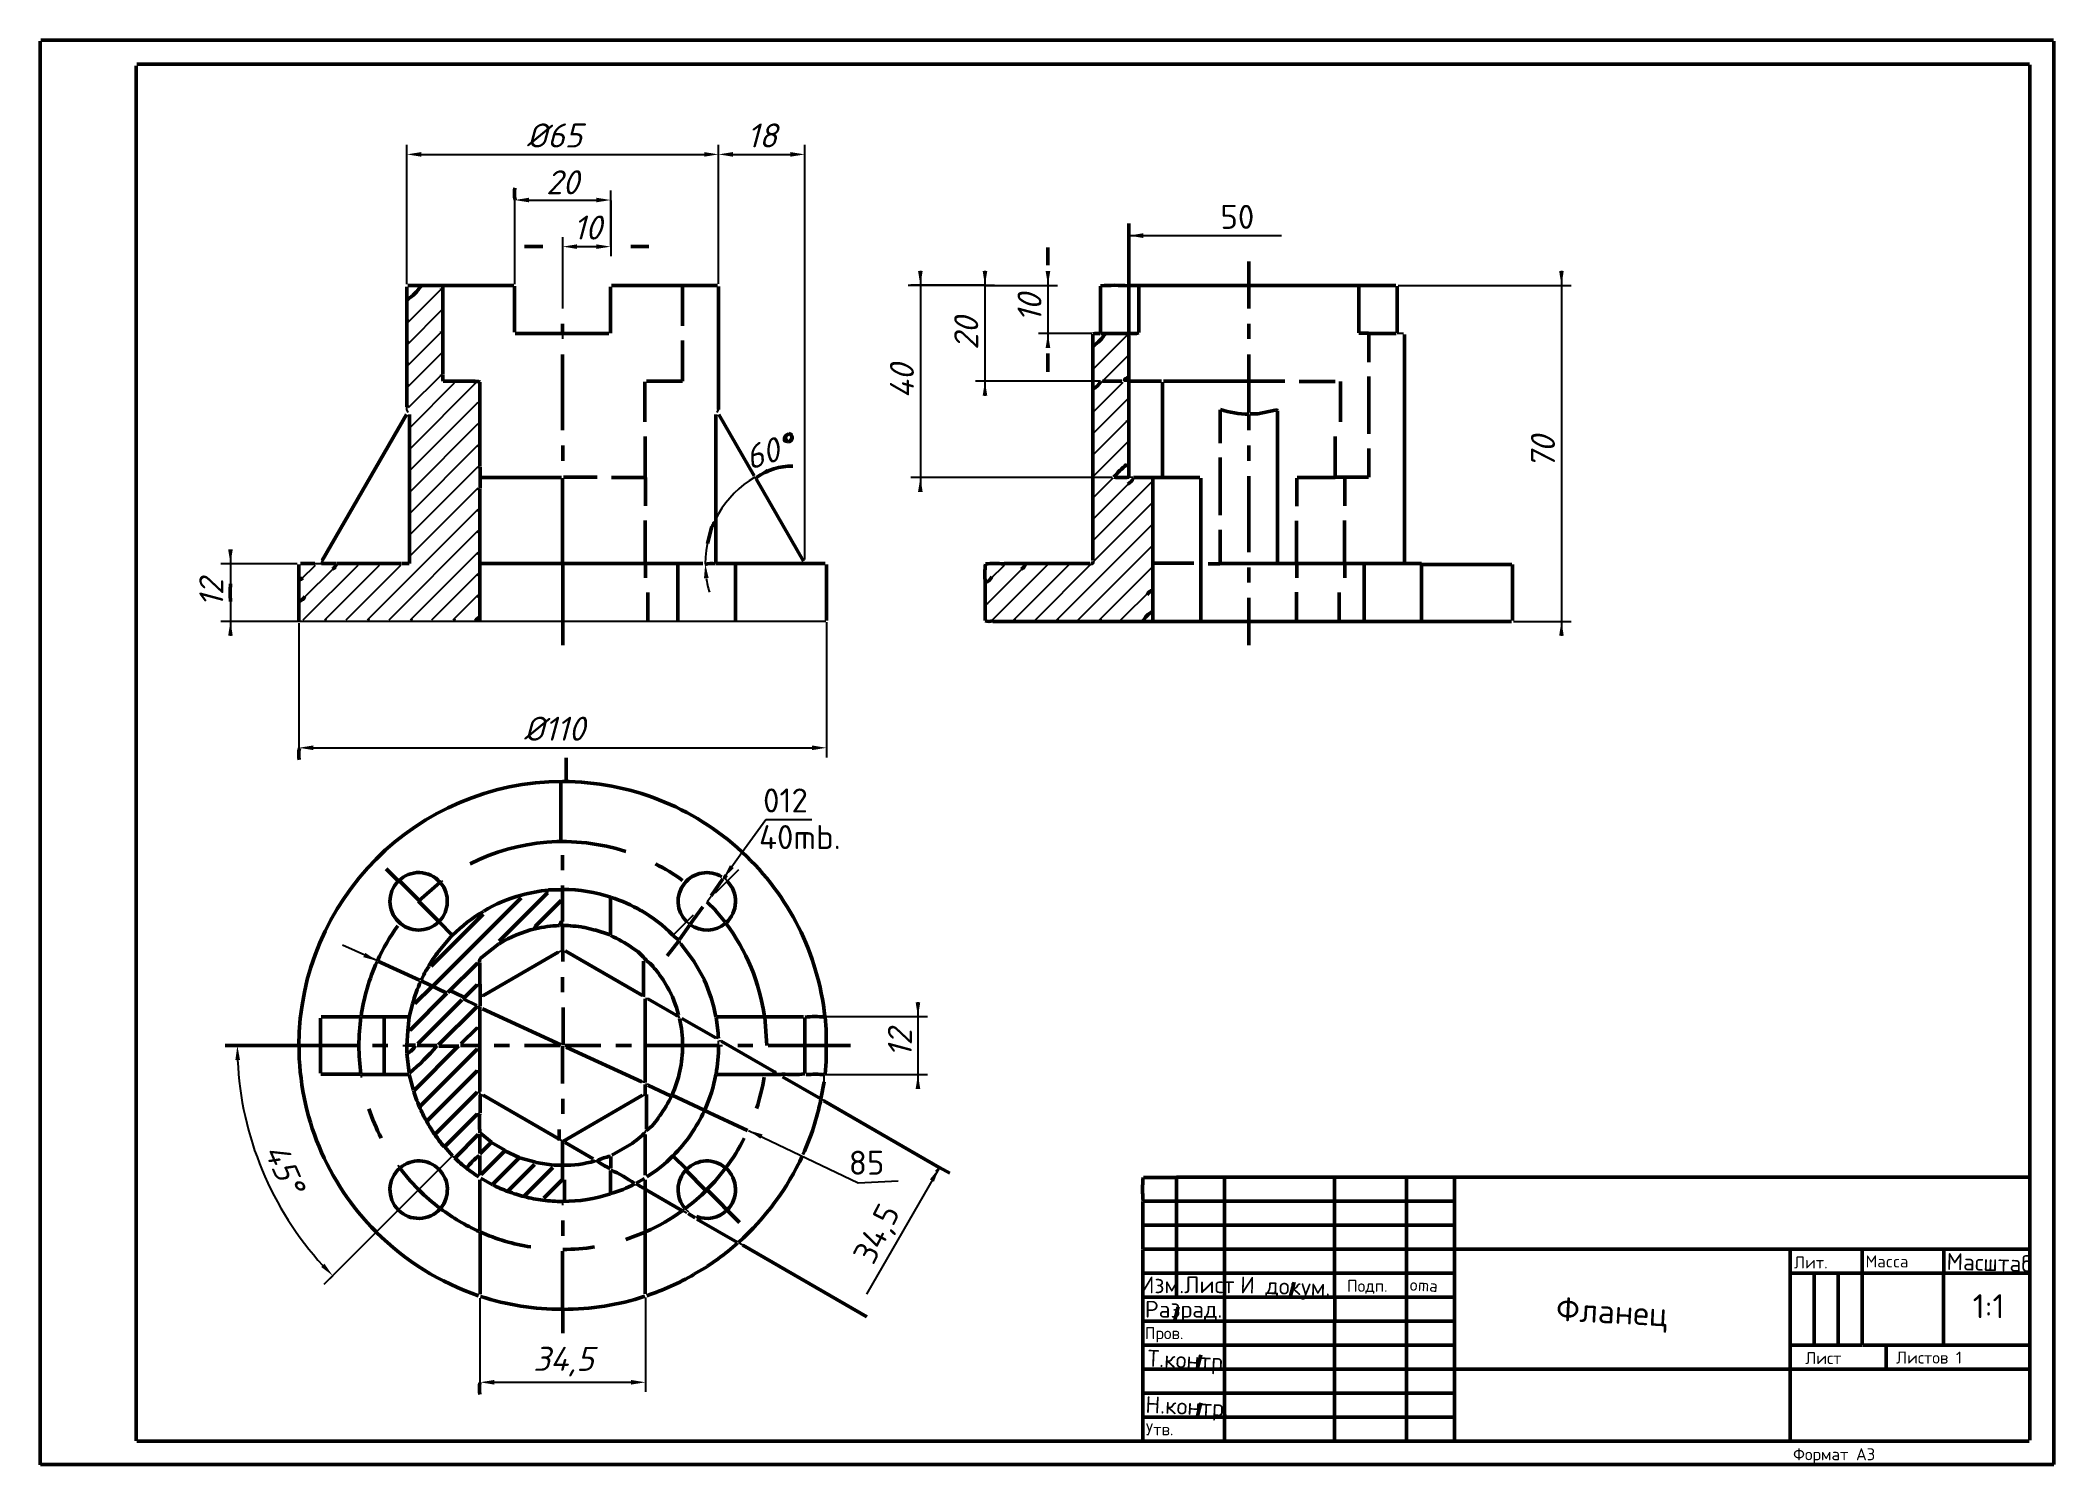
# Model space of a CAD drawing. Header units: millimetres. Extents: x 0 to 420, y 0 to 297.
import ezdxf

# ---------------------------------------------------------------- set-up
doc = ezdxf.new("R2010")
doc.units = ezdxf.units.MM
for name, color, linetype, lineweight in [('DIMS', 4, 'Continuous', 25), ('MAIN', 7, 'Continuous', 50), ('TEXT', 7, 'Continuous', 25), ('THIN', 3, 'Continuous', 25)]:
    doc.layers.add(name, color=color, linetype=linetype, lineweight=lineweight)
doc.styles.add('ESKD', font='isocpeur.ttf', dxfattribs={"oblique": 15})
doc.dimstyles.new('ESKD', dxfattribs={"dimtxt": 5, "dimasz": 3, "dimexe": 2, "dimexo": 0, "dimgap": 1, "dimtad": 1, "dimtxsty": 'ESKD', "dimcen": 2.5, "dimclrd": 256, "dimclre": 256, "dimclrt": 256, "dimadec": 0, "dimazin": 3, "dimtfac": 1, "dimtmove": 0, "dimatfit": 3, "dimlwd": 25, "dimlwe": 25})

# ---------------------------------------------------------------- blocks, each defined once
blk = doc.blocks.new('_CLOSEDFILLED')
at = {"color": 0, "linetype": 'BYBLOCK'}
blk.add_solid([(-1, 0.16), (0, 0), (-1, -0.16)], dxfattribs=at)
blk = doc.blocks.new('*D13')
at = {"lineweight": 25}
for p, q in [((149.08, 205.91), (150.08, 204.18)), ((138.71, 187.88), (140.71, 187.88))]:
    blk.add_line(p, q, dxfattribs=at)
at = {"layer": 'Defpoints'}
for p in [(149.08, 205.91), (141.48, 198.28), (138.71, 187.88), (159.52, 187.9)]:
    blk.add_point(p, dxfattribs=at)
at = {"layer": 'DIMS', "lineweight": 25}
for start, end in [(120.101, -179.9213), (103.5866, 111.8438), (-171.6641, -163.4069)]:
    blk.add_arc((159.52, 187.9), 20.82, start, end, dxfattribs=at)
at = {"layer": 'DIMS', "xscale": 3, "yscale": 3}
for p, rotation in [((149.08, 205.91), 205.97241007067868), ((138.71, 187.88), 94.20729362692484)]:
    blk.add_blockref('_CLOSEDFILLED', p, dxfattribs=dict(at, rotation=rotation))
at = {"layer": 'DIMS', "insert": (151.94, 211.29), "char_height": 5, "attachment_point": 5, "rotation": 17.958, "style": 'ESKD'}
blk.add_mtext('60%%d', dxfattribs=at)
blk = doc.blocks.new('*D14')
at = {"lineweight": 25}
for p, q in [((41.13, 87.44), (39.13, 87.44)), ((61.02, 39.47), (59.61, 38.05))]:
    blk.add_line(p, q, dxfattribs=at)
at = {"layer": 'Defpoints'}
for p in [(41.13, 87.44), (108.97, 87.46), (46.3, 61.48), (61.02, 39.47)]:
    blk.add_point(p, dxfattribs=at)
at = {"layer": 'DIMS', "lineweight": 25}
blk.add_arc((108.97, 87.46), 67.85, 182.5513, 222.4939, dxfattribs=at)
at = {"layer": 'DIMS', "xscale": 3, "yscale": 3}
for p, rotation in [((41.13, 87.44), 91.28454902495345), ((61.02, 39.47), -46.239411440176134)]:
    blk.add_blockref('_CLOSEDFILLED', p, dxfattribs=dict(at, rotation=rotation))
at = {"layer": 'DIMS', "insert": (50.92, 61.94), "char_height": 5, "attachment_point": 5, "rotation": 293.7389, "style": 'ESKD'}
blk.add_mtext('45%%d', dxfattribs=at)

msp = doc.modelspace()

# ---------------------------------------------------------------- hatches: boundary and pattern name
at = {"layer": 'THIN'}
h = msp.add_hatch(dxfattribs=at)
h.set_pattern_fill('ANSI31', scale=0.995276)
h.set_pattern_definition([(45, (-0.3027, 0.3027), (-2.234457, 2.234457), [])])
h.paths.add_polyline_path([(83.677, 245.577), (79.505, 245.577), (76.782, 242.853), (76.824, 220.249), (77.079, 220.292), (77.335, 219.994), (77.25, 212.374), (77.335, 187.855), (77.079, 187.599), (75.377, 187.557), (61.97, 187.599), (61.204, 186.875), (61.63, 187.599), (54.309, 187.599), (54.266, 184.704), (54.564, 184.704), (54.266, 184.364), (54.266, 180.235), (55.118, 180.788), (54.266, 179.894), (54.309, 176.148), (90.742, 176.148), (91.38, 176.787), (91.38, 225.57), (84.06, 225.57), (83.719, 225.783), (83.591, 227.358), (83.719, 227.528)])
h = msp.add_hatch(dxfattribs=at)
h.set_pattern_fill('ANSI31', scale=0.995276)
h.set_pattern_definition([(45, (-2.1846, 2.1846), (-2.234457, 2.234457), [])])
h.paths.add_polyline_path([(231.792, 205.563), (228.089, 205.563), (227.067, 204.584), (227.791, 205.563), (227.11, 205.563), (226.812, 205.776), (219.874, 205.776), (219.917, 188.408), (219.704, 187.642), (205.659, 187.599), (204.85, 186.833), (205.318, 187.599), (197.402, 187.599), (197.359, 184.108), (198.381, 184.832), (197.359, 183.768), (197.359, 176.191), (229.961, 176.148), (231.792, 177.979), (231.792, 182.15), (230.983, 181.64), (231.792, 182.491)])
h.paths.add_polyline_path([(222.173, 235.574), (219.874, 233.275), (219.874, 225.953), (221.236, 225.953), (221.321, 225.783), (219.874, 224.293), (219.874, 205.946), (223.833, 205.946), (226.812, 208.968), (226.812, 217.61), (226.684, 217.78), (226.812, 217.95), (226.812, 225.74), (221.747, 225.826), (221.875, 225.953), (225.876, 225.953), (226.812, 226.932), (226.812, 231.189), (226.684, 231.274), (226.812, 231.445), (226.812, 235.531)])
h = msp.add_hatch(dxfattribs=at)
h.set_pattern_fill('ANSI31', scale=0.995276)
h.set_pattern_definition([(45, (-0.385, 0.385), (-2.23446, 2.23446), [])])
h.paths.add_polyline_path([(139.262, 117.617), (131.984, 110.508), (132.069, 110.423)])
h.paths.add_polyline_path([(145.902, 124.257), (145.263, 123.832), (139.901, 118.34)])
h = msp.add_hatch(dxfattribs=at)
h.set_pattern_fill('ANSI31', scale=0.995276)
h.set_pattern_definition([(45, (-0.393, 0.393), (-2.23446, 2.23446), [])])
h.paths.add_polyline_path([(85.932, 64.491), (59.203, 37.716), (59.289, 37.631), (85.805, 64.151)])

# ---------------------------------------------------------------- linework, layer by layer
at = {"layer": 'MAIN'}
for p, q in [((0.026, 0.068), (0.026, 296.787)), ((419.872, 296.987), (0.128, 296.987)), ((419.945, 0.094), (419.945, 296.83)), ((19.996, 5.066), (19.996, 291.679)), ((414.893, 291.994), (20.174, 291.994)), ((414.978, 5.151), (414.978, 291.849)), ((227.067, 205.989), (227.067, 258.774)), ((100.999, 254.006), (104.83, 254.006)), ((123.174, 253.985), (126.962, 253.985)), ((210.149, 250.089), (210.149, 253.793)), ((252.072, 245.945), (252.072, 250.856)), ((76.467, 220.59), (76.467, 245.62)), ((76.696, 245.902), (98.786, 245.902)), ((83.974, 227.358), (83.974, 245.86)), ((98.963, 236.17), (98.963, 245.705)), ((118.932, 235.945), (118.932, 245.577)), ((119.173, 245.902), (141.263, 245.902)), ((133.985, 237.447), (133.985, 245.86)), ((141.491, 220.036), (141.491, 245.662)), ((221.151, 235.894), (221.151, 245.748)), ((227.11, 245.902), (282.738, 245.902)), ((229.136, 236.042), (229.136, 245.86)), ((252.072, 241.108), (252.072, 245.86)), ((274.996, 235.999), (274.996, 245.86)), ((282.994, 235.999), (282.994, 245.705)), ((108.912, 235.886), (99.05, 235.886)), ((108.97, 235.894), (108.97, 237.915)), ((108.997, 235.852), (118.577, 235.852)), ((219.576, 188.536), (219.576, 235.744)), ((221.194, 235.852), (227.025, 235.852)), ((252.072, 234.722), (252.072, 237.915)), ((277.037, 235.916), (274.998, 235.916)), ((277.077, 229.87), (277.077, 235.829)), ((277.12, 235.852), (282.781, 235.852)), ((284.568, 187.933), (284.568, 235.659)), ((108.97, 215.694), (108.97, 231.487)), ((133.98, 225.958), (133.98, 234.425)), ((210.149, 227.911), (210.149, 231.7)), ((252.072, 226.123), (252.072, 231.487)), ((277.077, 214.928), (277.077, 226.89)), ((86.273, 225.941), (84.068, 225.941)), ((86.358, 225.907), (90.784, 225.907)), ((91.715, 208.117), (91.715, 225.698)), ((126.129, 217.439), (126.129, 225.821)), ((126.451, 225.932), (133.934, 225.932)), ((225.62, 225.928), (221.534, 225.928)), ((227.11, 225.907), (233.835, 225.907)), ((234.047, 205.916), (234.047, 225.74)), ((251.923, 225.907), (234.303, 225.907)), ((252.008, 225.928), (259.585, 225.928)), ((252.065, 219.398), (252.065, 225.655)), ((270.072, 225.881), (262.564, 225.881)), ((271.213, 217.432), (271.213, 225.847)), ((58.851, 188.538), (76.428, 219.012)), ((77.037, 189.685), (77.037, 219.015)), ((140.922, 187.933), (140.922, 218.972)), ((148.901, 206.213), (141.532, 219.004)), ((246.092, 213.012), (246.092, 219.951)), ((252.065, 215.694), (252.065, 218.972)), ((252.264, 219.121), (253.967, 219.121)), ((253.966, 219.142), (257.584, 219.866)), ((258.052, 187.933), (258.052, 219.781)), ((126.212, 205.916), (126.212, 214.417)), ((270.097, 205.946), (270.097, 214.375)), ((108.975, 209.351), (108.975, 212.502)), ((246.071, 197.986), (246.071, 209.99)), ((252.072, 209.351), (252.072, 212.502)), ((277.073, 205.924), (277.073, 211.906)), ((91.735, 205.873), (91.735, 208.032)), ((91.735, 203.605), (91.735, 205.873)), ((91.756, 205.873), (108.745, 205.873)), ((109.171, 205.894), (116.151, 205.894)), ((119.131, 205.873), (126.161, 205.873)), ((126.224, 199.944), (126.224, 205.831)), ((228.004, 205.873), (241.836, 205.873)), ((232.047, 175.884), (232.047, 205.83)), ((252.072, 190.281), (252.072, 206.159)), ((262.138, 205.882), (270.097, 205.882)), ((272.013, 205.894), (270.14, 205.894)), ((272.076, 199.944), (272.076, 205.831)), ((272.098, 205.899), (277.026, 205.899)), ((91.715, 175.884), (91.715, 203.52)), ((108.97, 187.933), (108.97, 205.733)), ((159.192, 188.432), (149.389, 205.411)), ((242.045, 175.884), (242.045, 205.733)), ((262.074, 199.901), (262.074, 205.691)), ((126.212, 187.933), (126.212, 196.922)), ((139.156, 192.093), (140.101, 195.62)), ((246.071, 187.933), (246.071, 194.921)), ((262.053, 187.933), (262.053, 196.794)), ((272.055, 187.933), (272.055, 196.922)), ((77.011, 187.941), (77.011, 189.6)), ((53.958, 176.02), (53.958, 187.727)), ((57.288, 187.89), (54.309, 187.89)), ((61.757, 187.912), (58.693, 187.912)), ((61.842, 187.89), (75.249, 187.89)), ((75.334, 187.916), (76.986, 187.916)), ((91.756, 187.89), (138.241, 187.89)), ((108.975, 175.884), (108.975, 187.848)), ((126.224, 184.917), (126.224, 187.848)), ((133.006, 175.884), (133.006, 187.848)), ((140.965, 187.89), (163.693, 187.89)), ((145.008, 175.884), (145.008, 187.848)), ((163.997, 176.063), (163.997, 187.727)), ((201.062, 187.89), (218.938, 187.89)), ((240.603, 188.016), (232.09, 188.016)), ((243.624, 187.869), (246.007, 187.869)), ((246.092, 187.89), (288.058, 187.89)), ((252.072, 183.938), (252.072, 187.088)), ((262.074, 184.917), (262.074, 187.848)), ((272.076, 184.917), (272.076, 187.848)), ((276.099, 175.884), (276.099, 187.848)), ((288.101, 175.884), (288.101, 187.848)), ((306.955, 187.71), (288.143, 187.71)), ((307.041, 176.02), (307.041, 187.684)), ((126.736, 175.879), (126.736, 181.847)), ((197.061, 179.511), (197.061, 183.896)), ((252.065, 175.884), (252.065, 180.746)), ((262.053, 175.884), (262.053, 181.938)), ((270.905, 175.893), (270.905, 181.861)), ((197.082, 176.02), (197.082, 179.426)), ((108.975, 170.912), (108.975, 175.85)), ((198.721, 175.842), (306.871, 175.842)), ((252.072, 170.912), (252.072, 175.85)), ((109.672, 142.506), (109.672, 147.402)), ((108.596, 130.341), (108.596, 142.43)), ((108.97, 124.002), (108.97, 127.109)), ((74.7, 121.75), (72.146, 124.304)), ((79.031, 117.694), (74.881, 121.844)), ((139.943, 118.638), (142.412, 122.214)), ((78.995, 117.574), (83.379, 121.448)), ((81.952, 99.888), (100.298, 118.233)), ((95.721, 109.188), (105.809, 119.276)), ((103.34, 112.338), (108.661, 117.659)), ((106.02, 119.894), (108.913, 119.894)), ((108.933, 113.317), (108.933, 117.744)), ((108.97, 117.829), (108.97, 120.809)), ((118.979, 110.55), (118.979, 118.255)), ((83.17, 113.279), (78.935, 117.514)), ((81.516, 103.984), (92.391, 114.86)), ((135.559, 112.721), (138.198, 116.382)), ((140.901, 115.594), (139.07, 117.425)), ((142.965, 113.062), (140.88, 115.573)), ((82.817, 106.719), (85.932, 110.423)), ((85.943, 110.476), (83.198, 113.221)), ((108.97, 107.358), (108.97, 112.423)), ((115.672, 111.504), (113.353, 112.125)), ((118.915, 110.508), (115.683, 111.546)), ((130.792, 106.123), (133.261, 109.316)), ((133.346, 109.529), (135.517, 112.594)), ((79.115, 101.058), (70.442, 105.02)), ((92.061, 105.825), (95.636, 108.677)), ((92.315, 97.826), (108.066, 106.92)), ((108.975, 104.931), (108.975, 107.273)), ((125.653, 97.849), (109.475, 107.189)), ((125.834, 97.7), (125.834, 105.022)), ((136.343, 105.016), (133.619, 108.677)), ((138.522, 101.162), (136.308, 104.997)), ((84.81, 98.385), (79.475, 100.954)), ((85.028, 98.472), (91.178, 104.622)), ((91.715, 100.334), (91.715, 104.718)), ((108.97, 98.589), (108.97, 101.696)), ((77.143, 90.65), (84.847, 98.354)), ((78.175, 96.173), (81.772, 99.77)), ((78.771, 87.787), (87.944, 96.96)), ((88.217, 97.618), (85.323, 98.98)), ((88.124, 97.077), (91.146, 100.1)), ((91.094, 95.816), (88.232, 97.156)), ((91.735, 97.694), (91.735, 100.249)), ((91.735, 95.694), (91.735, 97.652)), ((126.212, 79.773), (126.212, 97.184)), ((132.671, 93.779), (126.755, 97.195)), ((58.48, 81.689), (58.48, 93.182)), ((58.608, 93.44), (66.822, 93.44)), ((66.992, 93.457), (76.909, 93.457)), ((71.759, 81.457), (71.759, 93.414)), ((76.654, 90.501), (76.952, 93.414)), ((76.965, 93.453), (77.662, 96.038)), ((83.08, 87.563), (91.04, 95.524)), ((91.715, 77.858), (91.715, 95.609)), ((108.575, 87.563), (92.231, 95.089)), ((109.055, 87.563), (109.055, 95.353)), ((140.884, 89.026), (133.815, 93.107)), ((141.05, 93.457), (159.224, 93.457)), ((151.52, 87.478), (151.137, 93.414)), ((159.48, 81.604), (159.48, 93.267)), ((163.916, 90.798), (163.693, 93.414)), ((76.467, 87.478), (76.654, 90.501)), ((87.762, 87.776), (91.125, 91.139)), ((153.005, 82.013), (142.023, 88.354)), ((163.958, 87.478), (163.958, 90.799)), ((38.561, 87.436), (66.141, 87.436)), ((69.291, 87.436), (72.483, 87.436)), ((76.488, 85.86), (76.488, 87.393)), ((76.994, 81.731), (76.509, 85.775)), ((78.316, 87.514), (76.512, 87.514)), ((77.984, 78.06), (87.284, 87.361)), ((82.783, 87.436), (78.654, 87.436)), ((79.186, 74.729), (91.147, 86.69)), ((87.292, 87.329), (83.12, 87.329)), ((91.671, 87.457), (87.635, 87.457)), ((94.7, 87.436), (97.892, 87.436)), ((101.042, 87.436), (108.405, 87.436)), ((108.97, 79.56), (108.97, 87.393)), ((109.426, 87.436), (116.918, 87.436)), ((125.496, 79.868), (109.713, 87.079)), ((120.067, 87.436), (123.302, 87.436)), ((126.246, 87.436), (141.449, 87.436)), ((145.476, 87.457), (148.669, 87.457)), ((151.818, 87.436), (169.013, 87.436)), ((163.693, 81.499), (163.916, 84.115)), ((163.958, 84.115), (163.958, 87.394)), ((66.822, 81.448), (58.573, 81.448)), ((66.992, 81.414), (76.952, 81.414)), ((77.892, 78.071), (76.991, 81.413)), ((80.697, 71.728), (91.125, 82.157)), ((141.05, 81.414), (154.627, 81.414)), ((162.838, 76.32), (154.832, 80.942)), ((162.842, 76.325), (163.48, 79.858)), ((82.41, 68.951), (91.157, 77.698)), ((91.735, 73.388), (91.735, 77.177)), ((108.36, 67.889), (92.397, 77.105)), ((108.975, 73.218), (108.975, 76.368)), ((109.136, 67.544), (125.635, 77.07)), ((126.182, 77.219), (126.182, 79.348)), ((126.431, 69.983), (126.431, 77.22)), ((131.6, 76.864), (126.705, 79.154)), ((138.454, 73.941), (131.814, 77.091)), ((187.517, 62.047), (163.458, 75.938)), ((84.368, 66.396), (91.136, 73.164)), ((147.532, 69.701), (138.589, 73.91)), ((86.528, 64.066), (91.38, 68.918)), ((91.715, 64.917), (91.715, 69.003)), ((91.731, 64.864), (94.136, 67.269)), ((94.147, 67.301), (91.806, 69.174)), ((96.905, 65.613), (94.155, 67.201)), ((108.263, 67.654), (108.263, 69.953)), ((108.907, 62.533), (108.907, 67.557)), ((115.34, 63.854), (109.511, 67.22)), ((126.212, 60.447), (126.212, 68.876)), ((85.975, 64.449), (84.315, 66.364)), ((91.713, 60.447), (91.713, 64.534)), ((91.955, 60.554), (96.892, 65.491)), ((94.412, 58.521), (99.925, 64.034)), ((99.935, 64.108), (96.913, 65.513)), ((103.35, 63.123), (99.968, 64.029)), ((107.043, 62.533), (103.383, 63.044)), ((118.986, 61.895), (118.986, 64.321)), ((119.2, 64.571), (122.508, 66.481)), ((134.798, 61.643), (132.031, 64.41)), ((77.165, 59.255), (74.994, 61.852)), ((78.931, 57.446), (77.143, 59.234)), ((91.715, 48.741), (91.715, 59.426)), ((94.37, 58.388), (91.881, 59.825)), ((97.573, 57.106), (103.106, 62.639)), ((100.978, 56.042), (106.937, 62.001)), ((105.08, 55.65), (108.886, 59.455)), ((108.912, 62.512), (107.128, 62.512)), ((108.933, 59.425), (108.933, 62.405)), ((109.357, 55.002), (109.357, 59.43)), ((118.979, 56.658), (118.979, 61.426)), ((124.329, 58.734), (126.062, 59.734)), ((126.212, 35.672), (126.212, 59.468)), ((138.864, 57.241), (134.672, 61.434)), ((139.07, 57.446), (140.731, 59.106)), ((140.709, 59.128), (142.965, 61.852)), ((189.69, 60.816), (187.578, 62.036)), ((230.089, 59.958), (236.942, 59.958)), ((236.984, 35.034), (236.984, 59.936)), ((237.027, 59.979), (414.935, 59.979)), ((246.986, 5.023), (246.986, 59.936)), ((269.97, 35.034), (269.97, 59.936)), ((284.994, 5.023), (284.994, 59.936)), ((294.996, 5.023), (294.996, 59.936)), ((133.851, 53.031), (126.372, 57.349)), ((145.864, 50.576), (139.096, 57.344)), ((229.967, 45.037), (229.967, 54.956)), ((230.004, 54.998), (294.953, 54.998)), ((108.975, 47.804), (108.975, 50.955)), ((136.63, 51.554), (135.144, 52.412)), ((145.403, 46.378), (136.952, 51.257)), ((91.735, 35.587), (91.735, 48.528)), ((122.152, 46.996), (126.161, 48.571)), ((230.004, 49.975), (294.953, 49.975)), ((108.97, 32.48), (108.97, 44.612)), ((139.177, 41.445), (141.39, 42.977)), ((172.413, 30.886), (146.532, 45.828)), ((229.983, 39.972), (229.983, 44.952)), ((230.004, 44.983), (294.953, 44.983)), ((365.01, 44.974), (295.039, 44.974)), ((364.996, 24.988), (364.996, 44.952)), ((365.01, 44.983), (397.017, 44.983)), ((379.992, 25.03), (379.992, 44.952)), ((396.995, 40.014), (396.995, 44.952)), ((397.017, 44.974), (414.935, 44.974)), ((136.346, 39.761), (139.199, 41.408)), ((229.967, 34.991), (229.967, 39.972)), ((230.004, 39.972), (294.953, 39.972)), ((260.72, 35.026), (261.556, 38.149)), ((365.01, 39.972), (414.935, 39.972)), ((369.99, 25.03), (369.99, 39.929)), ((374.97, 25.03), (374.97, 39.929)), ((396.974, 25.03), (396.974, 39.929)), ((229.983, 30.011), (229.983, 34.949)), ((230.047, 34.991), (294.953, 34.991)), ((269.991, 30.011), (269.991, 34.949)), ((108.975, 27.457), (108.975, 32.395)), ((229.967, 5.023), (229.967, 29.926)), ((230.004, 29.968), (294.953, 29.968)), ((236.577, 30.017), (237.372, 32.985)), ((269.97, 5.023), (269.97, 29.926)), ((230.004, 24.988), (294.953, 24.988)), ((241.302, 20.013), (242.097, 22.981)), ((364.989, 20.007), (364.989, 24.945)), ((365.053, 24.988), (379.949, 24.988)), ((385.014, 24.966), (380.034, 24.966)), ((384.993, 20.007), (384.993, 24.945)), ((385.014, 24.966), (396.932, 24.966)), ((397.017, 24.988), (414.935, 24.988)), ((230.004, 19.965), (414.935, 19.965)), ((364.996, 5.023), (364.996, 19.922)), ((230.004, 14.984), (294.953, 14.984)), ((241.302, 10.01), (242.097, 12.977)), ((230.004, 9.961), (294.953, 9.961)), ((20.174, 4.976), (414.85, 4.976)), ((0.051, 0.081), (419.932, 0.081))]:
    msp.add_line(p, q, dxfattribs=at)
for centre, radius, start, end in [((105.776, 264.998), 6.854, 169.75632, 190.53282), ((71.389, 250.968), 9.548, 302.74465, 327.26454), ((224.171, 210.771), 35.143, 85.35205, 94.93421), ((220.428, 233.056), 2.844, 76.41487, 107.58773), ((216.126, 239.321), 6.92, 300.54789, 329.46138), ((228.033, 239.604), 3.772, 256.11032, 286.95177), ((86.728, 226.663), 2.777, 167.50522, 195.27997), ((91.198, 225.236), 0.663, 46.53701, 117.49577), ((218.23, 227.445), 3.372, 294.66108, 331.34268), ((227.192, 225.518), 1.233, 97.92942, 161.71249), ((252.037, 237.831), 18.766, 251.69116, 270.04271), ((257.822, 219.635), 0.284, 32.38801, 135.89425), ((156.361, 214.054), 0.89, 102.4332, 246.80867), ((155.979, 214.164), 0.883, 273.42496, 77.39103), ((156.734, 195.622), 12.589, 88.93467, 125.64383), ((237.896, 194.73), 17.875, 129.40195, 141.27708), ((225.451, 220.596), 14.76, 264.20603, 276.13075), ((225.651, 206.687), 2.5, 297.90108, 339.39718), ((141.287, 195.558), 1.075, 112.54383, 177.73988), ((53.952, 185.391), 0.865, 273.27235, 330.85558), ((60.196, 188.258), 1.672, 297.11208, 345.86377), ((140.001, 183.824), 4.106, 77.82383, 109.42922), ((217.83, 185.81), 20.796, 174.4917, 185.03223), ((196.158, 186.367), 2.64, 291.28498, 331.86974), ((199.148, 167.138), 20.787, 84.96622, 95.51001), ((203.795, 188.309), 1.772, 297.09911, 344.98857), ((219.252, 188.222), 0.355, 234.8634, 35.14617), ((60.587, 181.894), 20.945, 175.10269, 185.13449), ((53.56, 181.825), 1.846, 284.38159, 334.50781), ((232.466, 180.654), 1.756, 105.46077, 154.93477), ((91.548, 175.93), 0.639, 85.93754, 184.07284), ((233.93, 174.011), 4.337, 116.62587, 153.38356), ((197.92, 178.401), 2.544, 251.0692, 285.92984), ((60.15, 148.181), 6.219, 168.4797, 190.99355), ((109.047, 87.405), 55.074, 90.1371, 179.92417), ((109.048, 87.624), 54.842, 47.16233, 90.04897), ((108.993, 87.527), 42.441, 71.94162, 117.07427), ((109.252, 87.563), 54.729, 6.20832, 47.14587), ((78.952, 117.536), 5.961, 41.77279, 135.03012), ((109.19, 87.793), 42.119, 53.92938, 62.98579), ((139.05, 117.496), 5.998, 58.31406, 224.75963), ((143.438, 122.351), 0.651, 112.48782, 192.01859), ((78.948, 117.508), 5.992, 135.66598, 314.32204), ((78.85, 117.497), 6.074, 315.91023, 39.75506), ((107.802, 90.343), 29.388, 104.69118, 121.35896), ((108.139, 91.932), 27.961, 94.51364, 106.08039), ((109.178, 88.619), 31.338, 71.68384, 90.32432), ((111.173, 92.034), 27.447, 58.94209, 73.28951), ((138.988, 117.495), 6.036, 312.2032, 44.26205), ((107.763, 89.049), 30.488, 120.13913, 135.4932), ((108.336, 86.64), 33.557, 45.26475, 59.54326), ((106.706, 88.839), 39.834, 143.69045, 155.92847), ((109.642, 85.857), 26.712, 103.81747, 121.41444), ((103.559, 112.019), 0.373, 124.492, 212.29524), ((109.226, 84.997), 27.462, 91.97872, 102.54731), ((109.196, 112.451), 0.89, 107.91732, 176.25962), ((108.509, 82.855), 29.619, 80.60985, 89.04773), ((108.729, 86.958), 25.561, 54.78081, 66.47889), ((133.526, 111.179), 1.636, 205.44486, 260.86551), ((139.045, 117.599), 6.078, 235.15205, 310.04201), ((109.196, 87.541), 42.289, 8.08406, 36.94148), ((91.976, 98.84), 12.043, 139.29764, 154.32468), ((92.554, 105.022), 0.928, 121.55036, 193.38749), ((119.179, 99.927), 8.932, 35.75423, 61.52914), ((124.47, 101.367), 4.215, 28.33081, 62.30036), ((108.481, 87.623), 41.969, 155.57813, 171.9718), ((104.65, 89.148), 27.852, 155.12158, 165.57211), ((92.004, 96.158), 13.43, 144.23674, 158.99744), ((108.216, 86.956), 25.909, 29.4446, 39.39326), ((109.029, 87.509), 32.449, 10.50453, 24.8378), ((110.267, 87.987), 23.615, 14.3115, 29.71074), ((108.427, 87.443), 41.95, 171.85062, 188.17036), ((132.886, 94.024), 0.326, 229.00467, 309.69689), ((109.852, 87.569), 24.125, 359.78538, 13.21859), ((115.267, 88.325), 26.181, 1.31549, 11.14398), ((161.636, 76.931), 16.546, 83.18807, 97.35521), ((108.837, 87.389), 54.851, 179.99623, 225.02818), ((74.388, 89.802), 4.579, 298.69361, 328.01269), ((40.836, 123.801), 55.541, 310.71182, 319.01011), ((108.521, 87.518), 25.463, 335.97328, 359.71966), ((110.825, 87.111), 30.654, 349.42555, 0.52788), ((110.07, 87.027), 31.356, 335.45002, 349.66152), ((108.943, 87.517), 42.57, 341.93438, 350.97673), ((152.91, 81.572), 0.446, 347.67199, 77.47839), ((156.946, 110.049), 28.646, 265.53621, 275.08102), ((161.614, 59.496), 21.964, 84.78614, 94.89601), ((100.242, 84.142), 23.16, 195.32518, 203.93222), ((109.803, 86.911), 24.026, 323.77426, 335.74068), ((110.421, 86.881), 53.482, 335.52408, 348.48057), ((110.261, 87.977), 43.883, 198.18379, 206.8628), ((97.306, 81.745), 19.509, 201.15871, 210.96731), ((92.937, 77.377), 13.575, 204.8652, 218.39123), ((111.976, 71.463), 20.369, 174.8322, 186.34333), ((121.386, 76.97), 8.82, 305.05866, 331.36168), ((108.897, 87.42), 32.574, 315.19114, 335.44489), ((96.376, 77.688), 16.567, 212.02926, 222.98632), ((109.033, 87.624), 25.12, 302.49619, 312.64406), ((111.627, 85.848), 39.434, 322.70626, 333.26284), ((78.95, 57.406), 5.983, 45.11693, 130.55024), ((98.04, 74.787), 15.775, 223.07707, 234.39448), ((102.768, 50.601), 17.874, 128.73172, 140.60715), ((109.411, 84.474), 21.992, 268.93384, 286.48836), ((121.77, 69.889), 8.555, 229.21027, 250.46345), ((120.213, 56.221), 8.231, 99.0403, 119.00839), ((110.59, 85.617), 30.099, 301.9414, 315.24756), ((139.053, 57.411), 5.978, 49.7341, 134.92325), ((108.755, 87.576), 55.282, 311.82909, 335.3907), ((78.902, 57.388), 5.952, 131.20539, 225.09242), ((78.878, 57.387), 6.048, 320.03799, 44.18922), ((99.439, 74.105), 16.101, 229.13605, 240.46695), ((107.621, 36.028), 27.917, 54.20447, 65.8962), ((139.029, 57.389), 5.98, 135.47767, 220.29581), ((138.985, 57.384), 6.039, 315.70228, 48.00229), ((256.389, 57.397), 26.463, 174.48559, 185.09508), ((107.639, 85.864), 40.427, 224.7939, 233.13653), ((103.819, 75.849), 19.817, 241.74847, 251.53121), ((106.142, 78.537), 23.155, 248.31402, 257.05497), ((107.586, 80.131), 25.051, 254.74632, 263.67812), ((108.355, 78.63), 23.672, 261.52571, 271.3562), ((109.065, 86.975), 32.027, 269.88516, 288.02943), ((113.434, 77.178), 21.337, 285.26473, 299.56707), ((128.725, 63.86), 6.799, 229.52477, 248.61679), ((110.886, 85.215), 39.59, 306.73449, 315.29543), ((78.952, 57.437), 6.025, 225.66231, 317.79821), ((108.556, 86.685), 41.633, 232.98053, 245.93655), ((110.345, 85.086), 39.798, 293.76335, 306.26758), ((139.018, 57.545), 6.132, 249.32595, 313.56079), ((109.138, 87.608), 55.219, 225.02981, 251.32113), ((109.193, 88.098), 43.19, 246.15371, 260.89673), ((120.693, 72.819), 36.295, 304.74417, 312.97978), ((109.144, 86.989), 42.041, 269.86281, 278.88235), ((110.259, 84.625), 51.931, 288.2292, 300.17745), ((108.853, 87.092), 54.635, 251.88295, 270.06576), ((109.13, 87.139), 54.683, 269.86433, 288.12008), ((97.817, 15.921), 6.219, 168.4797, 190.99355)]:
    msp.add_arc(centre, radius, start, end, dxfattribs=at)
at = {"layer": 'THIN'}
for p, q in [((83.421, 245.109), (83.932, 245.279)), ((76.509, 238.511), (76.994, 238.681)), ((83.421, 236.127), (83.932, 236.297)), ((108.975, 234.722), (108.975, 235.83)), ((284.314, 235.894), (283.035, 235.894)), ((76.509, 233.999), (76.994, 234.169)), ((76.509, 229.529), (76.994, 229.699)), ((83.421, 227.145), (83.932, 227.315)), ((76.509, 225.017), (76.994, 225.187)), ((90.657, 225.357), (90.827, 225.864)), ((227.025, 225.928), (226.003, 225.928)), ((76.475, 219.994), (76.467, 220.505)), ((76.782, 219.398), (76.475, 219.994)), ((76.509, 220.547), (76.994, 220.717)), ((91.167, 221.398), (91.671, 221.526)), ((141.22, 219.398), (141.491, 220.036)), ((91.125, 216.886), (91.671, 217.056)), ((226.514, 217.567), (227.025, 217.738)), ((91.167, 212.417), (91.671, 212.544)), ((91.125, 207.904), (91.671, 208.075)), ((226.514, 208.585), (227.025, 208.756)), ((227.919, 205.873), (227.11, 205.946)), ((91.167, 203.435), (91.671, 203.562)), ((91.125, 198.922), (91.671, 199.093)), ((91.167, 194.453), (91.671, 194.58)), ((91.125, 189.94), (91.671, 190.111)), ((57.373, 187.912), (58.693, 187.912)), ((58.693, 187.933), (58.854, 188.536)), ((91.167, 185.471), (91.671, 185.598)), ((91.125, 180.958), (91.671, 181.129)), ((59.459, 175.884), (59.629, 176.404)), ((68.439, 175.884), (68.61, 176.404)), ((77.42, 175.884), (77.59, 176.404)), ((86.4, 175.884), (86.571, 176.404)), ((197.104, 179.469), (197.615, 179.639)), ((203.148, 175.884), (203.318, 176.404)), ((212.128, 175.884), (212.298, 176.404)), ((221.109, 175.884), (221.279, 176.404)), ((83.549, 121.448), (84.017, 121.873)), ((143.263, 121.746), (142.837, 122.171)), ((105.809, 119.277), (105.979, 119.788)), ((139.092, 117.489), (139.943, 118.553)), ((108.362, 112.466), (108.912, 112.466)), ((108.954, 112.508), (108.912, 113.317)), ((133.619, 108.677), (133.346, 109.316)), ((135.517, 112.721), (134.836, 113.232)), ((108.064, 106.923), (108.912, 107.315)), ((91.167, 104.633), (91.671, 104.761)), ((91.125, 100.121), (91.671, 100.291)), ((91.721, 97.695), (92.317, 97.822)), ((126.196, 97.695), (125.642, 97.831)), ((126.749, 97.184), (126.246, 97.226)), ((91.04, 95.609), (91.671, 95.651)), ((133.346, 93.14), (133.133, 93.778)), ((76.654, 90.501), (77.165, 90.628)), ((91.125, 91.139), (91.671, 91.309)), ((141.39, 88.883), (140.88, 89.019)), ((141.491, 87.478), (141.491, 88.415)), ((142.029, 88.364), (141.534, 88.457)), ((75.632, 87.436), (76.424, 87.436)), ((91.167, 86.669), (91.671, 86.797)), ((141.534, 87.436), (142.327, 87.478)), ((67.035, 80.795), (66.95, 81.372)), ((91.125, 82.157), (91.671, 82.327)), ((126.161, 79.731), (125.515, 79.909)), ((163.544, 79.856), (163.544, 81.351)), ((91.167, 77.687), (91.671, 77.815)), ((91.756, 77.262), (91.713, 77.773)), ((92.359, 77.04), (91.721, 77.219)), ((125.642, 77.057), (126.161, 77.219)), ((126.792, 79.339), (126.246, 79.39)), ((163.48, 75.976), (162.884, 76.198)), ((91.125, 73.175), (91.671, 73.345)), ((108.912, 67.599), (108.32, 67.82)), ((126.111, 69.174), (126.366, 69.77)), ((86.486, 64.066), (86.017, 64.406)), ((115.64, 63.427), (116.151, 63.427)), ((74.994, 61.98), (74.611, 62.448)), ((186.813, 61.244), (187.561, 61.992)), ((108.997, 54.147), (108.954, 54.913)), ((134.07, 53.083), (134.453, 53.466)), ((134.878, 52.529), (134.07, 52.998)), ((135.264, 52.697), (134.535, 53.426)), ((146.52, 45.805), (145.624, 46.322))]:
    msp.add_line(p, q, dxfattribs=at)

# ---------------------------------------------------------------- texts
at = {"layer": 'TEXT', "style": 'ESKD'}
for s, height, p in [('50', 5, (246.149, 257.68)), ('012', 5, (150.773, 136.031)), ('40mb.', 5, (149.921, 128.395)), ('85', 5, (168.656, 60.517)), ('Лит.', 2.5, (365.796, 40.98)), ('Macca', 2.5, (380.699, 41.192)), ('Изм.Лист', 3.5, (229.331, 35.813)), ('Подп.', 2.5, (272.548, 36.101)), ('Разрад.', 3.5, (230.395, 30.723)), ('1:1', 5, (403.053, 30.609)), ('Пров.', 2.5, (230.395, 26.238)), ('Лист', 2.5, (368.138, 21.041)), ('Листов 1', 2.5, (387.086, 21.147)), ('Утв.', 2.5, (230.608, 6.193)), ('Формат A3', 2.5, (365.584, 0.996))]:
    msp.add_text(s, height=height, dxfattribs=at).set_placement(p)
for s, height, rotation, p in [('34,5', 5, 62.97559, (173.757, 41.498)), ('Масштаб', 3.5, -1.54249, (397.554, 40.693)), ('И докум.', 3.5, -1.70363, (250.231, 35.815)), ('loma', 2.5, -2.92508, (284.525, 36.421)), ('Фланец', 5, -2.88069, (316.053, 30.083)), ('Т.контр.', 3.5, -2.76008, (230.857, 20.542)), ('Н.контр.', 3.5, -2.67396, (230.434, 10.891))]:
    msp.add_text(s, height=height, rotation=rotation, dxfattribs=at).set_placement(p)

# ---------------------------------------------------------------- dimensions: what is measured, and where the dimension line sits
at = {"layer": 'DIMS'}
for base, p1, p2, angle, location, text in [((76.471, 273.204), (76.47, 246.173), (141.487, 246.216), 359.99875, (107.236, 277.149), '%%c65'), ((141.495, 273.204), (141.493, 246.216), (159.469, 188.748), 359.9955, (150.56, 277.149), '18'), ((98.975, 263.688), (98.977, 246.131), (118.99, 254.219), 0.00744, (108.939, 267.392), '20'), ((108.988, 253.977), (108.987, 241.108), (118.987, 263.626), 359.99866, (114.155, 257.953), '10'), ((183.573, 245.913), (197.061, 245.913), (223.577, 205.862), 90, (179.726, 225.902), '40'), ((197.046, 245.91), (181.015, 245.91), (221.151, 225.899), 90, (193.139, 235.871), '20'), ((210.182, 245.891), (197.061, 245.891), (219.364, 235.863), 90, (206.338, 241.174), '10'), ((317.276, 245.908), (283.249, 245.907), (307.254, 175.865), 90.0005, (313.424, 211.054), '70'), ((39.688, 187.876), (53.628, 187.876), (163.863, 175.865), 90, (35.703, 181.782), '12'), ((53.962, 149.511), (53.963, 175.51), (164.001, 175.68), 359.99809, (107.236, 153.485), '%%c110'), ((183.07, 93.468), (163.735, 93.468), (163.735, 81.403), 90, (179.3, 87.92), '12'), ((91.717, 17.251), (91.718, 34.778), (126.243, 34.906), 359.99676, (109.152, 21.549), '34,5')]:
    msp.add_linear_dim(base=base, p1=p1, p2=p2, angle=angle, location=location, text=text, dimstyle='ESKD', override={"dimlfac": 1, "dimtix": 0, "dimtofl": 1, "dimtmove": 2}, dxfattribs=at).render()
for base, center, p1, p2, text, picture, middle in [((141.478, 198.284), (159.522, 187.904), (149.082, 205.914), (138.705, 187.876), '60%%d', '*D13', (151.943, 211.287)), ((46.3, 61.475), (108.973, 87.464), (41.126, 87.443), (61.02, 39.466), '45%%d', '*D14', (50.925, 61.936))]:
    dim = msp.add_angular_dim_3p(base=base, center=center, p1=p1, p2=p2, text=text, dimstyle='ESKD', dxfattribs=at)
    dim.commit()
    dim.dimension.update_dxf_attribs({"geometry": picture, "text_midpoint": middle, "dimtype": 165})

# ---------------------------------------------------------------- leaders
for points in [[(227.051, 256.27), (258.904, 256.262)], [(142.496, 122.322), (146.37, 127.663), (151.35, 134.576), (160.926, 134.589)], [(70.332, 105.067), (63.044, 108.4)], [(147.744, 69.764), (170.592, 58.847), (178.972, 59.272)], [(187.489, 61.904), (172.345, 35.648)]]:
    msp.add_leader(points, dimstyle='ESKD', dxfattribs=at)

doc.saveas('drawing.dxf')
